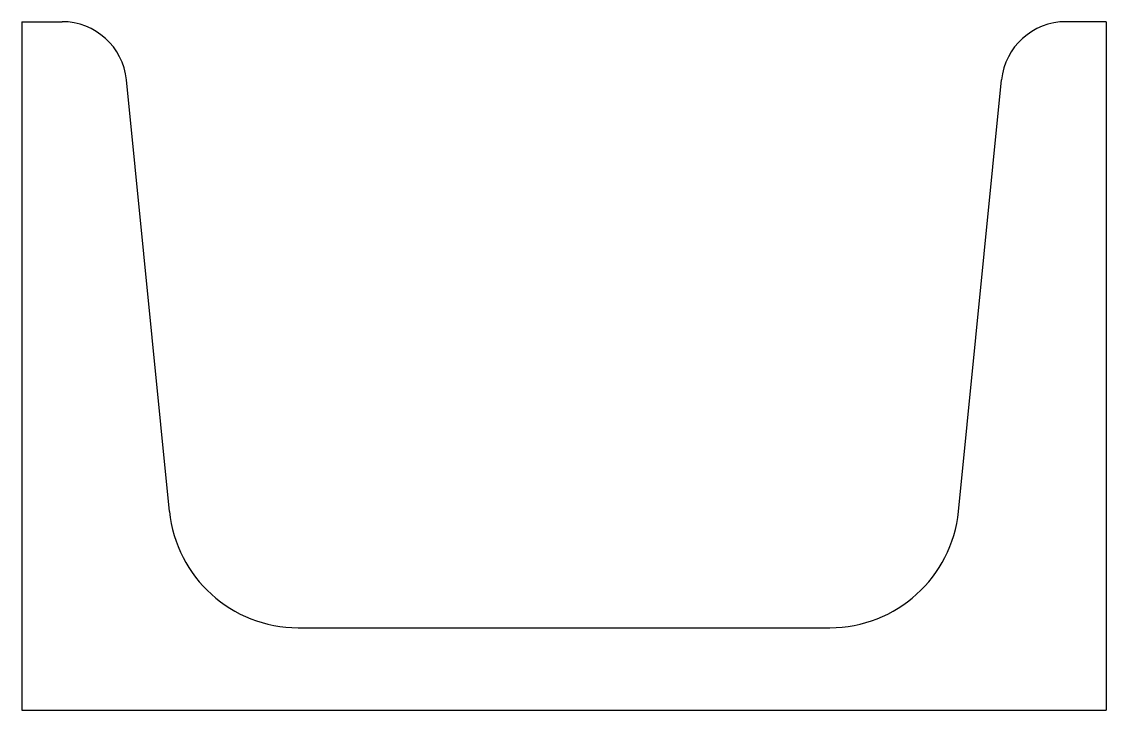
# Model space of a CAD drawing. Header units: metres. Extents: x 0 to 63, y 0 to 40.
import ezdxf

# ---------------------------------------------------------------- set-up
doc = ezdxf.new("R2010")
doc.units = ezdxf.units.M

msp = doc.modelspace()

# ---------------------------------------------------------------- linework, layer by layer
for p, q in [((0, 40), (2.35, 40)), ((0, 40), (0, 0)), ((63, 40), (60.65, 40)), ((63, 40), (63, 0)), ((8.58, 11.55), (6.08, 36.62)), ((54.42, 11.55), (56.92, 36.62)), ((16.05, 4.8), (46.95, 4.8)), ((0, 0), (63, 0))]:
    msp.add_line(p, q)
for centre, radius, start, end in [((2.35, 36.25), 3.75, 5.71, 90), ((60.65, 36.25), 3.75, 90, 174.29), ((16.05, 12.3), 7.5, 185.71, 270), ((46.95, 12.3), 7.5, 270, 354.29)]:
    msp.add_arc(centre, radius, start, end)

doc.saveas('drawing.dxf')
